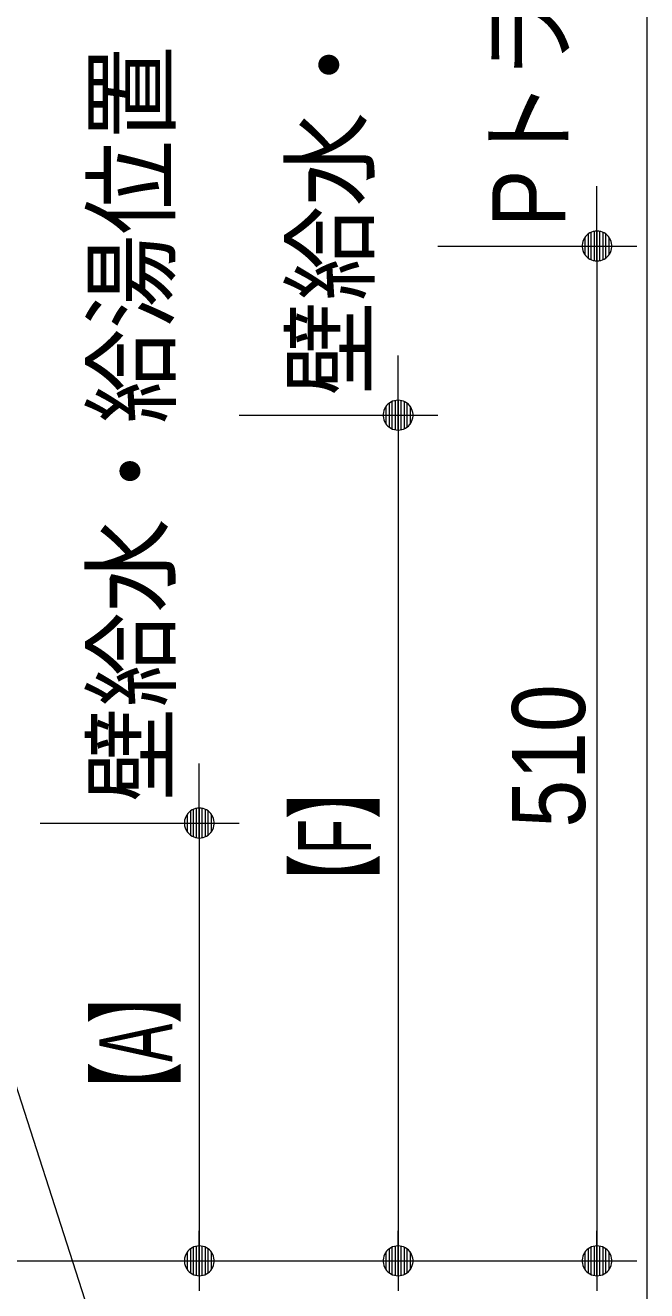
# Model space of a CAD drawing. Units: millimetres, scale not verified. Extents: x -6062 to 6062, y -3045 to 3045.
# Drawn here: x 1900 to 2212, y -2085 to -1449 of the extents above; entities that cross this region are included whole.
import ezdxf
from ezdxf.enums import TextEntityAlignment as Align

# ---------------------------------------------------------------- set-up
doc = ezdxf.new("R2010")
doc.units = ezdxf.units.MM
doc.header["$LTSCALE"] = 20
for name, color, linetype, lineweight in [('0-0_1図面枠', 7, 'Continuous', 9), ('0-3_2寸法-1', 7, 'Continuous', 9), ('0-4_0', 7, 'Continuous', 9), ('0-5_2寸法-2', 7, 'Continuous', 9), ('0-6_2寸法-3', 7, 'Continuous', 9)]:
    doc.layers.add(name, color=color, linetype=linetype, lineweight=lineweight)
doc.styles.add('ＭＳ Ｐゴシック', font='')
doc.styles.get('ＭＳ Ｐゴシック').set_extended_font_data('MS PGothic')

# ---------------------------------------------------------------- blocks, each defined once
blk = doc.blocks.new('グループ-2')
at = {"layer": '0-0_1図面枠'}
blk.add_lwpolyline([(-80000, 55400), (80000, 55400), (80000, -55400), (-80000, -55400)], close=True, dxfattribs=at)
blk = doc.blocks.new('図面枠')
at = {"layer": '0-0_1図面枠'}
blk.add_blockref('グループ-2', (0, 0), dxfattribs=at)
blk = doc.blocks.new('_Dot')
at = {"layer": '0-4_0'}
for p, q in [((-10, 0), (-20, 0)), ((9.78, 2), (-9.78, 2)), ((7.99, 6), (-7.99, 6)), ((9.16, -3.98), (-9.16, -3.98)), ((6, -7.98), (-6, -7.98))]:
    blk.add_line(p, q, dxfattribs=at)
for points in [[(10, 0), (9.92, 1.25), (9.69, 2.49), (9.3, 3.68), (8.76, 4.82), (8.09, 5.88), (7.29, 6.85), (6.37, 7.71), (5.36, 8.44), (4.26, 9.05), (3.09, 9.51), (1.87, 9.82), (0.63, 9.98), (-0.63, 9.98), (-1.87, 9.82), (-3.09, 9.51), (-4.26, 9.05), (-5.36, 8.44), (-6.37, 7.71), (-7.29, 6.85), (-8.09, 5.88), (-8.76, 4.82), (-9.3, 3.68), (-9.69, 2.49), (-9.92, 1.25), (-10, 0), (0, 0)], [(-10, 0), (-9.92, -1.25), (-9.69, -2.49), (-9.3, -3.68), (-8.76, -4.82), (-8.09, -5.88), (-7.29, -6.85), (-6.37, -7.71), (-5.36, -8.44), (-4.26, -9.05), (-3.09, -9.51), (-1.87, -9.82), (-0.63, -9.98), (0.63, -9.98), (1.87, -9.82), (3.09, -9.51), (4.26, -9.05), (5.36, -8.44), (6.37, -7.71), (7.29, -6.85), (8.09, -5.88), (8.76, -4.82), (9.3, -3.68), (9.69, -2.49), (9.92, -1.25), (10, 0), (0, 0)]]:
    blk.add_lwpolyline(points, close=True, dxfattribs=at)

msp = doc.modelspace()

# ---------------------------------------------------------------- linework, layer by layer
at = {"layer": '0-3_2寸法-1'}
for p, q in [((2107.5, -1560), (2207.5, -1560)), ((2187.5, -1575.01), (2187.5, -2054.99)), ((2007.5, -1645), (2107.5, -1645)), ((2087.5, -1660.01), (2087.5, -2054.99)), ((1907.5, -1850), (2007.5, -1850)), ((1987.5, -1865.01), (1987.5, -2054.99)), ((1857.5, -2070), (2007.5, -2070)), ((2007.5, -2070), (2107.5, -2070)), ((2107.5, -2070), (2207.5, -2070))]:
    msp.add_line(p, q, dxfattribs=at)
at = {"layer": '0-5_2寸法-2'}
for p, q in [((2187.5, -1544.99), (2187.5, -1529.99)), ((2107.5, -1560), (2207.5, -1560)), ((2187.5, -1560), (2187.5, -2070)), ((2087.5, -1629.99), (2087.5, -1614.99)), ((2007.5, -1645), (2107.5, -1645)), ((2087.5, -1645), (2087.5, -2070)), ((1987.5, -1834.99), (1987.5, -1819.99)), ((1907.5, -1850), (2007.5, -1850)), ((1987.5, -1850), (1987.5, -2070)), ((1857.5, -2070), (2007.5, -2070)), ((2007.5, -2070), (2107.5, -2070)), ((2107.5, -2070), (2207.5, -2070))]:
    msp.add_line(p, q, dxfattribs=at)
at = {"layer": '0-6_2寸法-3'}
msp.add_line((2036.47, -2420), (1791.63, -1659.9), dxfattribs=at)

# ---------------------------------------------------------------- block references
at = {"layer": '0-0_1図面枠', "xscale": 0.05, "yscale": 0.05}
msp.add_blockref('図面枠', (-1787.5, 0), dxfattribs=at)
at = {"layer": '0-3_2寸法-1', "xscale": 0.7503418, "yscale": 0.7503418}
for p, rotation in [((2187.5, -1560), 90), ((2087.5, -1645), 90), ((1987.5, -1850), 90), ((1987.5, -2070), 270), ((2087.5, -2070), 270), ((2187.5, -2070), 270)]:
    msp.add_blockref('_Dot', p, dxfattribs=dict(at, rotation=rotation))
at = {"layer": '0-5_2寸法-2', "xscale": 0.7503418, "yscale": 0.7503418}
for p, rotation in [((2187.5, -1560), 270), ((2087.5, -1645), 270), ((1987.5, -1850), 270), ((1987.5, -2070), 90), ((2087.5, -2070), 90), ((2187.5, -2070), 90)]:
    msp.add_blockref('_Dot', p, dxfattribs=dict(at, rotation=rotation))

# ---------------------------------------------------------------- texts
at = {"layer": '0-3_2寸法-1', "style": 'ＭＳ Ｐゴシック'}
for s, height, width, p in [('510', 36.66, 0.9, (2192.46, -1852.28)), ('【F】', 36.69, 0.6, (2084.87, -1895.54)), ('【A】', 36.69, 0.6, (1984.87, -2000.05))]:
    msp.add_text(s, height=height, rotation=90, dxfattribs=dict(at, width=width)).set_placement(p, align=Align.BOTTOM_LEFT)
at = {"layer": '0-5_2寸法-2', "style": 'ＭＳ Ｐゴシック'}
for s, width, p in [('Pトラップ排水位置', 0.9, (2182.52, -1550.42)), ('壁給水・給湯位置', 0.95, (2082.62, -1635.14)), ('壁給水・給湯位置', 0.95, (1982.62, -1839.36))]:
    msp.add_text(s, height=36.66, rotation=90, dxfattribs=dict(at, width=width)).set_placement(p, align=Align.BOTTOM_LEFT)

doc.saveas('drawing.dxf')
